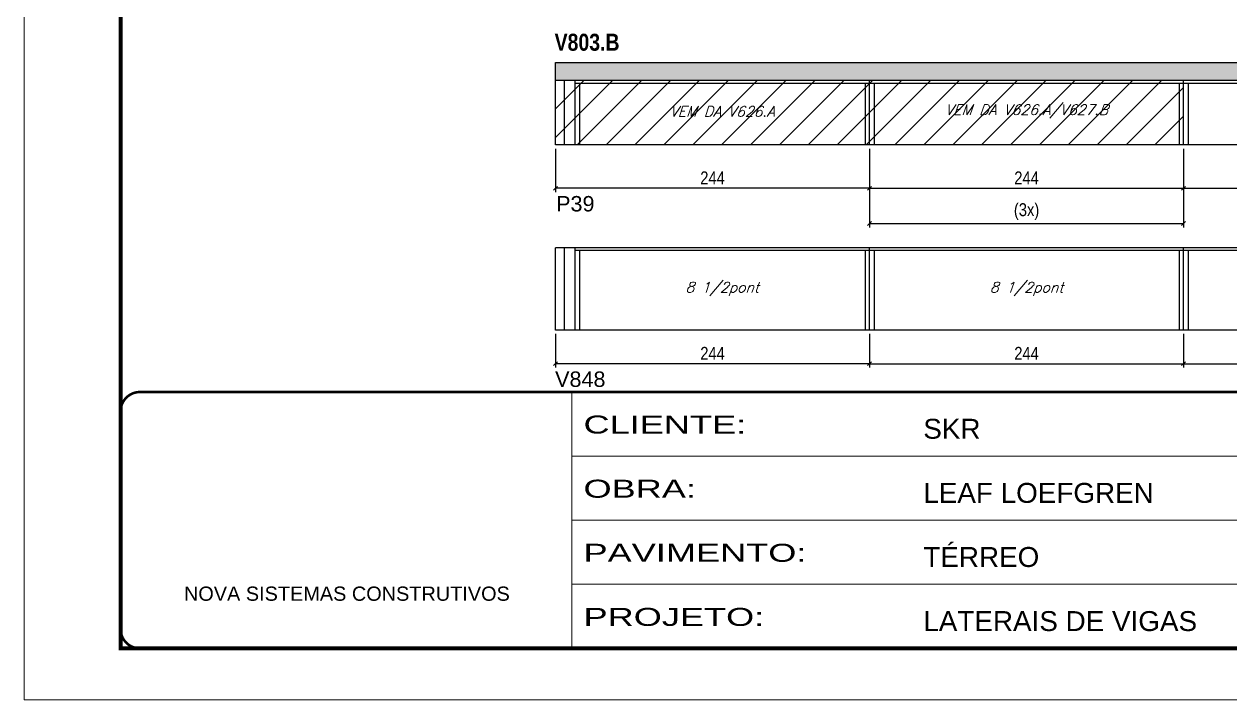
# Model space of a CAD drawing. Extents: x 3309 to 9590, y -2522 to 14608.
# Drawn here: x 8078 to 9015, y 12409 to 12934 of the extents above; entities that cross this region are included whole.
import ezdxf

# ---------------------------------------------------------------- set-up
doc = ezdxf.new("R2010")
doc.units = 0
doc.linetypes.add('CONTINUO', pattern=[0])
doc.linetypes.add('DASHED', pattern=[0.75, 0.5, -0.25])
for name, color, linetype in [('5', 5, 'Continuous'), ('COTA', 241, 'Continuous'), ('NOMENCLATURA', 7, 'Continuous'), ('Painéis', 200, 'Continuous'), ('SARR_2.2x7', 40, 'Continuous'), ('SARR_3.5x7', 81, 'Continuous'), ('texto', 7, 'Continuous')]:
    doc.layers.add(name, color=color, linetype=linetype)
for name, color, linetype, lineweight in [('Folhas', 255, 'Continuous', 9), ('Hachura', 251, 'Continuous', 9), ('SARRAFO DE PRESSAO', 251, 'DASHED', 9)]:
    doc.layers.add(name, color=color, linetype=linetype, lineweight=lineweight)
doc.styles.add('ARIAL', font='arial.ttf')
doc.styles.add('COTA TECNICA', font='techl___.ttf', dxfattribs={"height": 10})
doc.styles.add('Romans', font='romans.shx')
doc.styles.get("Standard").update_dxf_attribs({"font": 'arial.ttf'})
doc.styles.add('TECNICA', font='techb___.ttf', dxfattribs={"height": 10})
doc.styles.add('Tecnologia', font='')
doc.styles.get('Tecnologia').set_extended_font_data('Forgotten Futurist')
doc.dimstyles.new('PAINEL', dxfattribs={"dimtxt": 10, "dimasz": 3, "dimexe": 3, "dimexo": 3, "dimgap": 3, "dimtad": 1, "dimdec": 1, "dimzin": 12, "dimdsep": 46, "dimtxsty": 'COTA TECNICA', "dimblk1": 'OBLIQUE', "dimblk2": 'OBLIQUE', "dimsah": 1, "dimcen": 0.9, "dimclrd": 4, "dimclre": 4, "dimclrt": 240, "dimadec": 1, "dimazin": 3, "dimtfac": 1, "dimtdec": 1, "dimtmove": 0, "dimatfit": 3, "dimfxl": 1, "dimtolj": 1, "dimtzin": 12, "dimarcsym": 0})

# ---------------------------------------------------------------- blocks, each defined once
blk = doc.blocks.new('9999999999')
at = {"color": 30, "linetype": 'CONTINUO'}
for p, q in [((98564.56, 34230.21), (98564.56, 34429.45)), ((98564.56, 34379.64), (99583.98, 34379.64)), ((98564.56, 34329.83), (99487.98, 34329.83)), ((98564.56, 34280.02), (99487.98, 34280.02))]:
    blk.add_line(p, q, dxfattribs=at)
at = {"color": 30, "linetype": 'CONTINUO', "const_width": 2}
blk.add_lwpolyline([(99583.98, 34230.21), (99583.98, 34414.45, 0.414214), (99568.98, 34429.45), (98228.98, 34429.45, 0.414214), (98213.98, 34414.45), (98213.98, 34245.21, 0.414214), (98228.98, 34230.21), (99583.98, 34230.21)], format="xyb", dxfattribs=at)
at = {"layer": 'Folhas'}
blk.add_lwpolyline([(98138.98, 34190.21), (99623.98, 34190.21), (99623.98, 35240.21), (98138.98, 35240.21)], close=True, dxfattribs=at)
at = {"layer": 'Folhas', "color": 30, "const_width": 3}
blk.add_lwpolyline([(98213.98, 34230.21), (99583.98, 34230.21), (99583.98, 35200.21), (98213.98, 35200.21)], close=True, dxfattribs=at)
at = {"color": 7, "linetype": 'Continuous', "ltscale": 5, "style": 'ARIAL'}
for s, height, p in [('SKR', 15.483, (98837.68, 34393.13)), ('LEAF LOEFGREN', 15.4829, (98837.68, 34343.32)), ('TÉRREO', 15.483, (98837.68, 34293.51)), ('NOVA SISTEMAS CONSTRUTIVOS', 11.0592, (98263.19, 34267.21)), ('LATERAIS DE VIGAS', 15.4829, (98837.68, 34243.7))]:
    blk.add_text(s, height=height, dxfattribs=at).set_placement(p)
at = {"layer": 'Folhas', "color": 7, "style": 'Tecnologia', "width": 1.5}
for s, p in [('CLIENTE:', (98573.65, 34397.17)), ('OBRA:', (98573.65, 34347.31)), ('PAVIMENTO:', (98573.65, 34297.5)), ('PROJETO:', (98573.65, 34247.69))]:
    blk.add_text(s, height=14, dxfattribs=at).set_placement(p)
blk = doc.blocks.new('_Oblique')
at = {"color": 0, "linetype": 'ByBlock', "lineweight": -2}
blk.add_line((-0.5, -0.5), (0.5, 0.5), dxfattribs=at)
blk = doc.blocks.new('*D1509')
at = {"layer": 'COTA', "color": 4, "linetype": 'ByBlock', "lineweight": -2, "transparency": 16777216}
for p, q in [((8490.81, 12837.55), (8490.81, 12803.83)), ((8734.81, 12837.55), (8734.81, 12803.83)), ((8734.81, 12806.83), (8490.81, 12806.83))]:
    blk.add_line(p, q, dxfattribs=at)
at = {"layer": 'Defpoints', "color": 0, "linetype": 'ByBlock', "transparency": 16777216}
for p in [(8490.81, 12840.55), (8734.81, 12840.55), (8490.81, 12806.83)]:
    blk.add_point(p, dxfattribs=at)
at = {"layer": 'COTA', "color": 4, "linetype": 'ByBlock', "lineweight": -2, "transparency": 16777216, "xscale": 3, "yscale": 3, "zscale": 3, "rotation": 180}
blk.add_blockref('_Oblique', (8490.81, 12806.83), dxfattribs=at)
at = {"layer": 'COTA', "color": 4, "linetype": 'ByBlock', "lineweight": -2, "transparency": 16777216, "xscale": 3, "yscale": 3, "zscale": 3}
blk.add_blockref('_Oblique', (8734.81, 12806.83), dxfattribs=at)
at = {"layer": 'COTA', "color": 240, "linetype": 'ByBlock', "transparency": 16777216, "insert": (8612.81, 12814.91), "char_height": 10, "attachment_point": 5, "style": 'COTA TECNICA'}
blk.add_mtext('\\A1;244', dxfattribs=at)
blk = doc.blocks.new('*D1510')
at = {"layer": 'COTA', "color": 4, "lineweight": -2, "transparency": 16777216}
for p, q in [((8734.81, 12837.55), (8734.81, 12803.83)), ((8978.81, 12837.55), (8978.81, 12803.83)), ((8734.81, 12806.83), (8978.81, 12806.83))]:
    blk.add_line(p, q, dxfattribs=at)
at = {"layer": 'Defpoints', "color": 0, "transparency": 16777216}
for p in [(8734.81, 12840.55, 0), (8978.81, 12840.55, 0), (8978.81, 12806.83)]:
    blk.add_point(p, dxfattribs=at)
at = {"layer": 'COTA', "color": 4, "lineweight": -2, "transparency": 16777216, "xscale": 3, "yscale": 3, "zscale": 3, "rotation": 180}
blk.add_blockref('_Oblique', (8734.81, 12806.83), dxfattribs=at)
at = {"layer": 'COTA', "color": 4, "lineweight": -2, "transparency": 16777216, "xscale": 3, "yscale": 3, "zscale": 3}
blk.add_blockref('_Oblique', (8978.81, 12806.83), dxfattribs=at)
at = {"layer": 'COTA', "color": 240, "transparency": 16777216, "insert": (8856.81, 12814.91), "char_height": 10, "attachment_point": 5, "style": 'COTA TECNICA'}
blk.add_mtext('\\A1;244', dxfattribs=at)
blk = doc.blocks.new('*D1511')
at = {"layer": 'COTA', "color": 4, "lineweight": -2, "transparency": 16777216}
for p, q in [((8978.81, 12837.55), (8978.81, 12803.83)), ((9154.81, 12837.55), (9154.81, 12803.83)), ((8978.81, 12806.83), (9154.81, 12806.83))]:
    blk.add_line(p, q, dxfattribs=at)
at = {"layer": 'Defpoints', "color": 0, "transparency": 16777216}
for p in [(8978.81, 12840.55, 0), (9154.81, 12840.55, 0), (9154.81, 12806.83)]:
    blk.add_point(p, dxfattribs=at)
at = {"layer": 'COTA', "color": 4, "lineweight": -2, "transparency": 16777216, "xscale": 3, "yscale": 3, "zscale": 3, "rotation": 180}
blk.add_blockref('_Oblique', (8978.81, 12806.83), dxfattribs=at)
at = {"layer": 'COTA', "color": 4, "lineweight": -2, "transparency": 16777216, "xscale": 3, "yscale": 3, "zscale": 3}
blk.add_blockref('_Oblique', (9154.81, 12806.83), dxfattribs=at)
at = {"layer": 'COTA', "color": 240, "transparency": 16777216, "insert": (9066.81, 12814.93), "char_height": 10, "attachment_point": 5, "style": 'COTA TECNICA'}
blk.add_mtext('\\A1;176', dxfattribs=at)
blk = doc.blocks.new('*D1512')
at = {"layer": 'COTA', "color": 4, "lineweight": -2, "transparency": 16777216}
for p, q in [((8734.81, 12837.55), (8734.81, 12776.48)), ((8978.81, 12837.55), (8978.81, 12776.48)), ((8734.81, 12779.48), (8978.81, 12779.48))]:
    blk.add_line(p, q, dxfattribs=at)
at = {"layer": 'Defpoints', "color": 0, "transparency": 16777216}
for p in [(8734.81, 12840.55), (8978.81, 12840.55), (8978.81, 12779.48)]:
    blk.add_point(p, dxfattribs=at)
at = {"layer": 'COTA', "color": 4, "lineweight": -2, "transparency": 16777216, "xscale": 3, "yscale": 3, "zscale": 3, "rotation": 180}
blk.add_blockref('_Oblique', (8734.81, 12779.48), dxfattribs=at)
at = {"layer": 'COTA', "color": 4, "lineweight": -2, "transparency": 16777216, "xscale": 3, "yscale": 3, "zscale": 3}
blk.add_blockref('_Oblique', (8978.81, 12779.48), dxfattribs=at)
at = {"layer": 'COTA', "color": 240, "transparency": 16777216, "insert": (8856.81, 12788.7), "char_height": 10, "attachment_point": 5, "style": 'COTA TECNICA'}
blk.add_mtext('\\A1;(3x)', dxfattribs=at)
blk = doc.blocks.new('*D1513')
at = {"layer": 'COTA', "color": 4, "linetype": 'ByBlock', "lineweight": -2, "transparency": 16777216}
for p, q in [((8490.81, 12693.63), (8490.81, 12667.5)), ((8734.81, 12693.63), (8734.81, 12667.5)), ((8734.81, 12670.5), (8490.81, 12670.5))]:
    blk.add_line(p, q, dxfattribs=at)
at = {"layer": 'Defpoints', "color": 0, "linetype": 'ByBlock', "transparency": 16777216}
for p in [(8490.81, 12696.63), (8734.81, 12696.63), (8490.81, 12670.5)]:
    blk.add_point(p, dxfattribs=at)
at = {"layer": 'COTA', "color": 4, "linetype": 'ByBlock', "lineweight": -2, "transparency": 16777216, "xscale": 3, "yscale": 3, "zscale": 3, "rotation": 180}
blk.add_blockref('_Oblique', (8490.81, 12670.5), dxfattribs=at)
at = {"layer": 'COTA', "color": 4, "linetype": 'ByBlock', "lineweight": -2, "transparency": 16777216, "xscale": 3, "yscale": 3, "zscale": 3}
blk.add_blockref('_Oblique', (8734.81, 12670.5), dxfattribs=at)
at = {"layer": 'COTA', "color": 240, "linetype": 'ByBlock', "transparency": 16777216, "insert": (8612.81, 12678.57), "char_height": 10, "attachment_point": 5, "style": 'COTA TECNICA'}
blk.add_mtext('\\A1;244', dxfattribs=at)
blk = doc.blocks.new('*D1514')
at = {"layer": 'COTA', "color": 4, "lineweight": -2, "transparency": 16777216}
for p, q in [((8734.81, 12693.63), (8734.81, 12667.5)), ((8978.81, 12693.63), (8978.81, 12667.5)), ((8734.81, 12670.5), (8978.81, 12670.5))]:
    blk.add_line(p, q, dxfattribs=at)
at = {"layer": 'Defpoints', "color": 0, "transparency": 16777216}
for p in [(8734.81, 12696.63, 0), (8978.81, 12696.63, 0), (8978.81, 12670.5)]:
    blk.add_point(p, dxfattribs=at)
at = {"layer": 'COTA', "color": 4, "lineweight": -2, "transparency": 16777216, "xscale": 3, "yscale": 3, "zscale": 3, "rotation": 180}
blk.add_blockref('_Oblique', (8734.81, 12670.5), dxfattribs=at)
at = {"layer": 'COTA', "color": 4, "lineweight": -2, "transparency": 16777216, "xscale": 3, "yscale": 3, "zscale": 3}
blk.add_blockref('_Oblique', (8978.81, 12670.5), dxfattribs=at)
at = {"layer": 'COTA', "color": 240, "transparency": 16777216, "insert": (8856.81, 12678.57), "char_height": 10, "attachment_point": 5, "style": 'COTA TECNICA'}
blk.add_mtext('\\A1;244', dxfattribs=at)
blk = doc.blocks.new('*D1515')
at = {"layer": 'COTA', "color": 4, "lineweight": -2, "transparency": 16777216}
for p, q in [((8978.81, 12693.63), (8978.81, 12667.5)), ((9167.81, 12693.63), (9167.81, 12667.5)), ((8978.81, 12670.5), (9167.81, 12670.5))]:
    blk.add_line(p, q, dxfattribs=at)
at = {"layer": 'Defpoints', "color": 0, "transparency": 16777216}
for p in [(8978.81, 12696.63, 0), (9167.81, 12696.63, 0), (9167.81, 12670.5)]:
    blk.add_point(p, dxfattribs=at)
at = {"layer": 'COTA', "color": 4, "lineweight": -2, "transparency": 16777216, "xscale": 3, "yscale": 3, "zscale": 3, "rotation": 180}
blk.add_blockref('_Oblique', (8978.81, 12670.5), dxfattribs=at)
at = {"layer": 'COTA', "color": 4, "lineweight": -2, "transparency": 16777216, "xscale": 3, "yscale": 3, "zscale": 3}
blk.add_blockref('_Oblique', (9167.81, 12670.5), dxfattribs=at)
at = {"layer": 'COTA', "color": 240, "transparency": 16777216, "insert": (9073.31, 12678.6), "char_height": 10, "attachment_point": 5, "style": 'COTA TECNICA'}
blk.add_mtext('\\A1;189', dxfattribs=at)

msp = doc.modelspace()

# ---------------------------------------------------------------- hatches: boundary and pattern name
at = {"layer": 'COTA'}
h = msp.add_hatch(dxfattribs=at)
h.set_pattern_fill('AR-CONC', color=256, scale=0.03)
h.set_pattern_definition([(50, (1565.1386, 0), (5.4655401, -0.4781726), [0.5715, -6.2865]), (355, (1565.1386, 0), (-1.0573026, 5.7317054), [0.4572, -5.0292175]), (100.451445, (1565.594, -0.04), (4.4082374, 5.2535326), [0.4857003, -5.3427073]), (46.1842, (1565.1386, 1.524), (8.1323712, -1.2612698), [0.85725, -9.42975]), (96.63556, (1565.816, 1.419), (7.122124, 7.4227837), [0.7285507, -8.0140682]), (351.18415, (1565.139, 1.524), (7.122124, 7.4227837), [0.685799, -7.543792]), (21, (1565.9006, 1.143), (4.5484317, -3.067956), [0.5715, -6.2865]), (326, (1565.9006, 1.143), (1.8540609, 5.525639), [0.4572, -5.0292]), (71.451445, (1566.2796, 0.8873), (6.4024926, 2.457683), [0.4857003, -5.3426981]), (37.5, (1565.1386, 0), (0.0926581, 2.53665117), [0, -4.96824, 0, -5.1054, 0, -5.04825]), (7.5, (1565.1386, 0), (2.00458988, 3.00541724), [0, -2.91084, 0, -4.85394, 0, -1.92405]), (327.5, (1563.4393, 0), (4.06771786, -0.17186232), [0, -1.905, 0, -5.9436, 0, -7.8867]), (317.5, (1562.6773, 0), (4.4438754, 0.7627947), [0, -2.4765, 0, -3.94716, 0, -5.6007])])
h.paths.add_polyline_path([(9154.81, 12890.55), (9154.81, 12904.55), (8490.81, 12904.55), (8490.81, 12890.55)])
at = {"layer": 'Hachura'}
h = msp.add_hatch(dxfattribs=at)
h.set_pattern_fill('ANSI31', color=256, scale=5)
h.paths.add_polyline_path([(8734.81, 12840.55), (8734.81, 12890.55), (8490.81, 12890.55), (8490.81, 12840.55)])
h.paths.add_polyline_path([(8734.81, 12890.55), (8734.81, 12840.55), (8978.81, 12840.55), (8978.81, 12890.55)])

# ---------------------------------------------------------------- linework, layer by layer
at = {"layer": 'COTA'}
for p, q in [((8490.81, 12890.55, 0), (8490.81, 12904.55, 0)), ((8490.81, 12904.55, 0), (9154.81, 12904.55, 0))]:
    msp.add_line(p, q, dxfattribs=at)
at = {"layer": 'Painéis', "linetype": 'ByBlock'}
for p, q in [((9154.81, 12890.55, 0), (8490.81, 12890.55, 0)), ((8490.81, 12840.55, 0), (8490.81, 12890.55, 0)), ((8734.81, 12840.55, 0), (8734.81, 12890.55, 0)), ((8978.81, 12840.55, 0), (8978.81, 12890.55, 0)), ((9154.81, 12840.55, 0), (8490.81, 12840.55, 0)), ((9167.81, 12760.63, 0), (8490.81, 12760.63, 0)), ((8490.81, 12696.63, 0), (8490.81, 12760.63, 0)), ((8734.81, 12696.63, 0), (8734.81, 12760.63, 0)), ((8978.81, 12696.63, 0), (8978.81, 12760.63, 0)), ((9167.81, 12696.63, 0), (8490.81, 12696.63, 0))]:
    msp.add_line(p, q, dxfattribs=at)
at = {"layer": 'SARR_2.2x7', "linetype": 'Continuous'}
for p, q in [((8497.81, 12840.55, 0), (8497.81, 12890.55, 0)), ((8734.81, 12888.35, 0), (8505.81, 12888.35, 0)), ((8978.81, 12888.35, 0), (8734.81, 12888.35, 0)), ((9139.81, 12888.35, 0), (8978.81, 12888.35, 0)), ((8497.81, 12696.63, 0), (8497.81, 12760.63, 0)), ((8734.81, 12758.43, 0), (8505.81, 12758.43, 0)), ((8978.81, 12758.43, 0), (8734.81, 12758.43, 0)), ((9152.81, 12758.43, 0), (8978.81, 12758.43, 0))]:
    msp.add_line(p, q, dxfattribs=at)
at = {"layer": 'SARR_3.5x7'}
for p, q in [((8505.81, 12890.55, 0), (8505.81, 12840.55, 0)), ((8509.31, 12888.35, 0), (8509.31, 12840.55, 0)), ((8731.31, 12888.35, 0), (8731.31, 12840.55, 0)), ((8738.31, 12888.35, 0), (8738.31, 12840.55, 0)), ((8975.31, 12888.35, 0), (8975.31, 12840.55, 0)), ((8982.31, 12888.35, 0), (8982.31, 12840.55, 0)), ((8505.81, 12760.63, 0), (8505.81, 12696.63, 0)), ((8509.31, 12758.43, 0), (8509.31, 12696.63, 0)), ((8731.31, 12758.43, 0), (8731.31, 12696.63, 0)), ((8738.31, 12758.43, 0), (8738.31, 12696.63, 0)), ((8975.31, 12758.43, 0), (8975.31, 12696.63, 0)), ((8982.31, 12758.43, 0), (8982.31, 12696.63, 0))]:
    msp.add_line(p, q, dxfattribs=at)

# ---------------------------------------------------------------- block references
at = {"layer": 'SARRAFO DE PRESSAO', "color": 6, "linetype": 'ByBlock'}
msp.add_blockref('9999999999', (-90061.11, -21780.92), dxfattribs=at)

# ---------------------------------------------------------------- texts
at = {"layer": '5', "linetype": 'Continuous'}
for s, p in [('P39', (8491.26, 12788.82)), ('V848', (8490.47, 12652.49, 0))]:
    msp.add_text(s, height=12, rotation=0.00004, dxfattribs=at).set_placement(p)
at = {"layer": 'NOMENCLATURA', "style": 'TECNICA'}
msp.add_text('V803.B', height=13.2, dxfattribs=at).set_placement((8490.09, 12913.73, 0))
at = {"layer": 'texto', "color": 2, "char_height": 8, "attachment_point": 5, "style": 'Romans'}
for s, insert in [('{\\Q19;\\C256;VEM DA V626.A/V627.B}', (8856.81, 12866.55, 0)), ('{\\Q19;\\C256;VEM DA V626.A}', (8620.31, 12866.55, 0)), ('{\\Q19;\\C256;8 1/2pont}', (8620.31, 12728.63, 0)), ('{\\Q19;\\C256;8 1/2pont}', (8856.81, 12728.63, 0))]:
    msp.add_mtext(s, dxfattribs=dict(at, insert=insert))

# ---------------------------------------------------------------- dimensions: what is measured, and where the dimension line sits
at = {"layer": 'COTA', "linetype": 'ByBlock'}
for base, p1, p2, picture, middle in [((8490.81, 12806.83, 0), (8734.81, 12840.55, 0), (8490.81, 12840.55, 0), '*D1509', (8612.81, 12814.91, 0)), ((8490.81, 12670.5, 0), (8734.81, 12696.63, 0), (8490.81, 12696.63, 0), '*D1513', (8612.81, 12678.57, 0))]:
    dim = msp.add_linear_dim(base=base, p1=p1, p2=p2, angle=180, dimstyle='PAINEL', override={"dimtmove": 1}, dxfattribs=at)
    dim.commit()
    dim.dimension.update_dxf_attribs({"geometry": picture, "text_midpoint": middle})
at = {"layer": 'COTA'}
for base, p1, p2, picture, middle in [((8978.81, 12806.83), (8734.81, 12840.55, 0), (8978.81, 12840.55, 0), '*D1510', (8856.81, 12814.91)), ((9154.81, 12806.83), (8978.81, 12840.55, 0), (9154.81, 12840.55, 0), '*D1511', (9066.81, 12814.93)), ((8978.81, 12670.5), (8734.81, 12696.63, 0), (8978.81, 12696.63, 0), '*D1514', (8856.81, 12678.57)), ((9167.81, 12670.5), (8978.81, 12696.63, 0), (9167.81, 12696.63, 0), '*D1515', (9073.31, 12678.6))]:
    dim = msp.add_linear_dim(base=base, p1=p1, p2=p2, dimstyle='PAINEL', dxfattribs=at)
    dim.commit()
    dim.dimension.update_dxf_attribs({"geometry": picture, "text_midpoint": middle})
dim = msp.add_linear_dim(base=(8978.81, 12779.48, 0), p1=(8734.81, 12840.55, 0), p2=(8978.81, 12840.55, 0), text='(3x)', dimstyle='PAINEL', dxfattribs=at)
dim.commit()
dim.dimension.update_dxf_attribs({"geometry": '*D1512', "text_midpoint": (8856.81, 12788.7, 0)})

doc.saveas('drawing.dxf')
